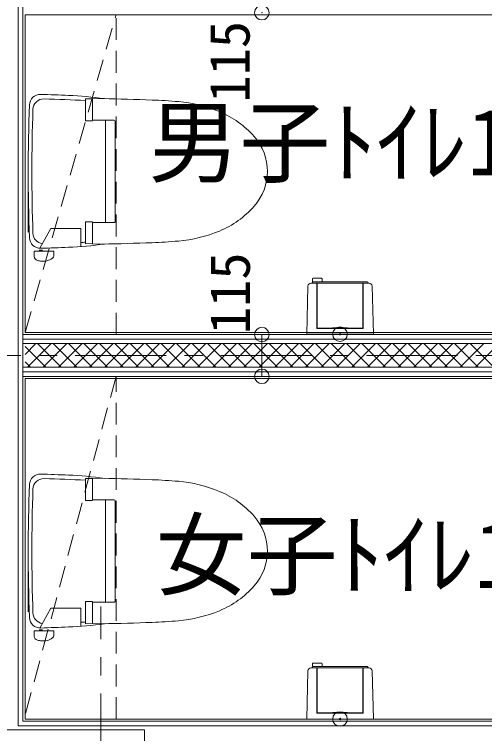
# Model space of a CAD drawing. Units: millimetres at full size, sheet at 1:50. Extents: x -17874 to 19699, y -20565 to 13459.
# Drawn here: x -8610 to -7319, y -3304 to -1326 of the extents above; entities that cross this region are included whole.
import ezdxf
from ezdxf.enums import TextEntityAlignment as Align

# ---------------------------------------------------------------- set-up
doc = ezdxf.new("R2010")
doc.units = ezdxf.units.MM
doc.header["$LTSCALE"] = 50
doc.header["$PDMODE"] = 32
doc.header["$PDSIZE"] = 40
doc.linetypes.add('CHAIN1', pattern=[8, 5, -1, 1, -1])
doc.linetypes.add('DASHED1', pattern=[1.8, 1.2, -0.6])
for name, color, linetype, lineweight in [('1-1_表（文字_固定）', 4, 'CHAIN1', 9), ('1-2', 3, 'Continuous', 18), ('1-3', 7, 'Continuous', 13), ('1-5_建具姿図', 3, 'Continuous', 13), ('1-6', 7, 'Continuous', 13), ('1-8', 134, 'Continuous', 5), ('1-C', 4, 'Continuous', 9), ('1-D_寸法', 6, 'Continuous', 9)]:
    doc.layers.add(name, color=color, linetype=linetype, lineweight=lineweight)
doc.styles.add('ＭＳ ゴシック', font='')
doc.styles.get('ＭＳ ゴシック').set_extended_font_data('MS Gothic')

msp = doc.modelspace()

# ---------------------------------------------------------------- linework, layer by layer
at = {"layer": '1-1_表（文字_固定）'}
for p, q in [((-6593.07, -2264.31), (-14346.42, -2264.31)), ((-8373.07, -9444.31), (-8373.07, -2954.47))]:
    msp.add_line(p, q, dxfattribs=at)
at = {"layer": '1-2'}
for p, q in [((-8581.07, -2200.81), (-8581.07, -1327.81)), ((-6535.57, -1327.81), (-8581.07, -1327.81)), ((-6656.57, -2200.81), (-8581.07, -2200.81)), ((-8581.07, -3264.31), (-8581.07, -2327.81)), ((-6656.57, -2327.81), (-8581.07, -2327.81)), ((-8581.07, -3264.31), (-8243.07, -3264.31)), ((-8243.07, -3264.31), (-4568.9, -3264.31))]:
    msp.add_line(p, q, dxfattribs=at)
at = {"layer": '1-2', "color": 7, "lineweight": 13}
msp.add_line((-7930.53, -2206.81), (-7930.53, -2321.81), dxfattribs=at)
at = {"layer": '1-3', "color": 4, "lineweight": 9}
for p, q in [((-8599.57, -3282.81), (-8599.57, 1665.69)), ((-8587.07, -3270.31), (-8587.07, 1665.69)), ((-8599.57, -3282.81), (-6593.07, -3282.81)), ((-8587.07, -3270.31), (-6593.07, -3270.31))]:
    msp.add_line(p, q, dxfattribs=at)
at = {"layer": '1-3'}
for p in [(-8673.07, -3294.31), (-8253.07, -3474.31)]:
    msp.add_line(p, (-8253.07, -3294.31), dxfattribs=at)
at = {"layer": '1-6', "color": 2}
for p in [(-7930.53, -1321.81), (-7930.53, -2206.81), (-7930.53, -2321.81)]:
    msp.add_point(p, dxfattribs=at)
at = {"layer": '1-8', "color": 4, "lineweight": 9}
for p, q in [((-6650.57, -2206.81), (-8587.07, -2206.81)), ((-6638.07, -2219.31), (-8587.07, -2219.31)), ((-6625.57, -2231.81), (-8587.07, -2231.81)), ((-6625.57, -2296.81), (-8587.07, -2296.81)), ((-6638.07, -2309.31), (-8587.07, -2309.31)), ((-6650.57, -2321.81), (-8587.07, -2321.81))]:
    msp.add_line(p, q, dxfattribs=at)
at = {"layer": '1-8'}
for p, q in [((-8581.07, -2261.53), (-8551.35, -2231.81)), ((-8573.92, -2296.81), (-8508.92, -2231.81)), ((-8546.49, -2231.81), (-8481.49, -2296.81)), ((-8531.5, -2296.81), (-8466.5, -2231.81)), ((-8504.07, -2231.81), (-8439.07, -2296.81)), ((-8489.07, -2296.81), (-8424.07, -2231.81)), ((-8461.64, -2231.81), (-8396.64, -2296.81)), ((-8446.64, -2296.81), (-8381.64, -2231.81)), ((-8419.21, -2231.81), (-8354.21, -2296.81)), ((-8404.22, -2296.81), (-8339.22, -2231.81)), ((-8376.79, -2231.81), (-8311.79, -2296.81)), ((-8361.79, -2296.81), (-8296.79, -2231.81)), ((-8334.36, -2231.81), (-8269.36, -2296.81)), ((-8319.37, -2296.81), (-8254.37, -2231.81)), ((-8291.93, -2231.81), (-8226.93, -2296.81)), ((-8276.94, -2296.81), (-8211.94, -2231.81)), ((-8249.51, -2231.81), (-8184.51, -2296.81)), ((-8234.51, -2296.81), (-8169.51, -2231.81)), ((-8207.08, -2231.81), (-8142.08, -2296.81)), ((-8192.09, -2296.81), (-8127.09, -2231.81)), ((-8164.65, -2231.81), (-8099.65, -2296.81)), ((-8149.66, -2296.81), (-8084.66, -2231.81)), ((-8122.23, -2231.81), (-8057.23, -2296.81)), ((-8107.23, -2296.81), (-8042.23, -2231.81)), ((-8079.8, -2231.81), (-8014.8, -2296.81)), ((-8064.81, -2296.81), (-7999.81, -2231.81)), ((-8037.38, -2231.81), (-7972.38, -2296.81)), ((-8022.38, -2296.81), (-7957.38, -2231.81)), ((-7994.95, -2231.81), (-7929.95, -2296.81)), ((-7979.95, -2296.81), (-7914.95, -2231.81)), ((-7952.52, -2231.81), (-7887.52, -2296.81)), ((-7937.53, -2296.81), (-7872.53, -2231.81)), ((-7910.1, -2231.81), (-7845.1, -2296.81)), ((-7895.1, -2296.81), (-7830.1, -2231.81)), ((-7867.67, -2231.81), (-7802.67, -2296.81)), ((-7852.67, -2296.81), (-7787.67, -2231.81)), ((-7825.24, -2231.81), (-7760.24, -2296.81)), ((-7810.25, -2296.81), (-7745.25, -2231.81)), ((-7782.82, -2231.81), (-7717.82, -2296.81)), ((-7767.82, -2296.81), (-7702.82, -2231.81)), ((-7740.39, -2231.81), (-7675.39, -2296.81)), ((-7725.4, -2296.81), (-7660.4, -2231.81)), ((-7697.96, -2231.81), (-7632.96, -2296.81)), ((-7682.97, -2296.81), (-7617.97, -2231.81)), ((-7655.54, -2231.81), (-7590.54, -2296.81)), ((-7640.54, -2296.81), (-7575.54, -2231.81)), ((-7613.11, -2231.81), (-7548.11, -2296.81)), ((-7598.12, -2296.81), (-7533.12, -2231.81)), ((-7570.68, -2231.81), (-7505.68, -2296.81)), ((-7555.69, -2296.81), (-7490.69, -2231.81)), ((-7528.26, -2231.81), (-7463.26, -2296.81)), ((-7513.26, -2296.81), (-7448.26, -2231.81)), ((-7485.83, -2231.81), (-7420.83, -2296.81)), ((-7470.84, -2296.81), (-7405.84, -2231.81)), ((-7443.41, -2231.81), (-7378.41, -2296.81)), ((-7428.41, -2296.81), (-7363.41, -2231.81)), ((-7400.98, -2231.81), (-7335.98, -2296.81)), ((-7385.98, -2296.81), (-7320.98, -2231.81)), ((-7358.55, -2231.81), (-7293.55, -2296.81)), ((-7343.56, -2296.81), (-7278.56, -2231.81)), ((-8581.07, -2239.65), (-8523.92, -2296.81)), ((-8581.07, -2282.08), (-8566.34, -2296.81))]:
    msp.add_line(p, q, dxfattribs=at)
at = {"layer": '1-C', "linetype": 'DASHED1'}
for p in [(-8581.07, -2200.81), (-8331.07, -2206.81)]:
    msp.add_line(p, (-8331.07, -1327.81), dxfattribs=at)
msp.add_lwpolyline([(-8331.07, -3264.31), (-8331.07, -2321.81), (-8583.45, -3263.68)], dxfattribs=at)
at = {"layer": '1-D_寸法'}
for p, q in [((-8414.82, -1558.43), (-8395.96, -1558.81)), ((-8414.82, -1558.43), (-8414.82, -1619.42)), ((-8367.32, -1558.05), (-8395.82, -1558.56)), ((-8395.82, -1559.51), (-8395.82, -1617.06)), ((-8414.82, -1619.42), (-8395.82, -1619.42)), ((-8395.82, -1617.06), (-8336.32, -1617.06)), ((-8359.72, -1896.53), (-8359.72, -1619.42)), ((-8333.32, -1895.06), (-8333.32, -1621.07)), ((-8572.31, -1758.06), (-8572.31, -1924.99)), ((-8414.82, -1896.7), (-8395.82, -1896.7)), ((-8414.82, -1957.8), (-8414.82, -1896.7)), ((-8509.82, -1914.86), (-8540.33, -1969.76)), ((-8427.82, -1914.86), (-8509.82, -1914.86)), ((-8427.82, -1914.86), (-8427.82, -1964.97)), ((-8395.82, -1899.05), (-8336.32, -1899.05)), ((-8395.82, -1956.6), (-8395.82, -1899.05)), ((-8414.82, -1957.8), (-8395.46, -1956.76)), ((-8367.32, -1958.06), (-8395.82, -1957.56)), ((-8555.87, -1977.61), (-8555.74, -1991.71)), ((-8555.87, -1977.61), (-8502.31, -1977.61)), ((-8532.82, -1975.11), (-8541.82, -1975.11)), ((-8502.41, -1990.58), (-8502.29, -1977.61)), ((-7791.72, -2062.01), (-7791.72, -2054.01)), ((-7789.72, -2052.01), (-7766.72, -2052.01)), ((-7764.72, -2054.01), (-7764.72, -2062.01)), ((-7807.22, -2206.01), (-7803.75, -2073.79)), ((-7795.26, -2065.51), (-7791.72, -2065.51)), ((-7790.72, -2062.01), (-7791.72, -2063.01)), ((-7790.72, -2062.01), (-7791.72, -2062.01)), ((-7791.72, -2063.01), (-7791.72, -2065.51)), ((-7639.72, -2065.51), (-7791.72, -2065.51)), ((-7764.72, -2062.01), (-7790.72, -2062.01)), ((-7779.22, -2190.01), (-7779.22, -2065.51)), ((-7779.22, -2066.51), (-7778.22, -2066.51)), ((-7778.72, -2189.01), (-7778.22, -2065.51)), ((-7640.72, -2062.01), (-7764.72, -2062.01)), ((-7653.22, -2065.51), (-7652.72, -2189.01)), ((-7653.21, -2066.51), (-7652.22, -2066.51)), ((-7652.22, -2190.01), (-7652.22, -2065.51)), ((-7639.72, -2063.01), (-7640.72, -2062.01)), ((-7639.72, -2065.51), (-7639.72, -2063.01)), ((-7639.72, -2065.51), (-7636.18, -2065.51)), ((-7627.68, -2073.79), (-7624.22, -2206.01)), ((-7778.26, -2077.01), (-7779.22, -2077.01)), ((-7652.22, -2077.01), (-7653.17, -2077.01)), ((-7652.22, -2190.01), (-7779.22, -2190.01)), ((-7778.72, -2189.01), (-7738.72, -2189.01)), ((-7738.72, -2189.01), (-7736.03, -2188.11)), ((-7735.39, -2188.01), (-7696.04, -2188.01)), ((-7695.41, -2188.11), (-7692.72, -2189.01)), ((-7692.72, -2189.01), (-7652.72, -2189.01)), ((-7807.22, -2206.01), (-7767.72, -2206.01)), ((-8414.82, -2602.61), (-8395.96, -2602.99)), ((-8414.82, -2602.61), (-8414.82, -2663.59)), ((-8367.32, -2602.23), (-8395.82, -2602.74)), ((-8395.82, -2603.69), (-8395.82, -2661.24)), ((-8414.82, -2663.59), (-8395.82, -2663.59)), ((-8395.82, -2661.24), (-8336.32, -2661.24)), ((-8359.72, -2940.71), (-8359.72, -2663.59)), ((-8333.32, -2939.24), (-8333.32, -2665.25)), ((-8572.31, -2802.23), (-8572.31, -2969.16)), ((-8414.82, -2940.88), (-8395.82, -2940.88)), ((-8414.82, -3001.97), (-8414.82, -2940.88)), ((-8395.82, -2943.23), (-8336.32, -2943.23)), ((-8395.82, -3000.78), (-8395.82, -2943.23)), ((-8509.82, -2959.03), (-8540.33, -3013.94)), ((-8427.82, -2959.03), (-8509.82, -2959.03)), ((-8427.82, -2959.03), (-8427.82, -3009.15)), ((-8414.82, -3001.97), (-8395.46, -3000.94)), ((-8367.32, -3002.24), (-8395.82, -3001.73)), ((-8555.87, -3021.78), (-8555.74, -3035.89)), ((-8555.87, -3021.78), (-8502.31, -3021.78)), ((-8532.82, -3019.29), (-8541.82, -3019.29)), ((-8502.41, -3034.76), (-8502.29, -3021.78)), ((-7795.26, -3123.66), (-7791.72, -3123.66)), ((-7791.72, -3120.16), (-7791.72, -3112.16)), ((-7790.72, -3120.16), (-7791.72, -3121.16)), ((-7790.72, -3120.16), (-7791.72, -3120.16)), ((-7791.72, -3121.16), (-7791.72, -3123.66)), ((-7639.72, -3123.66), (-7791.72, -3123.66)), ((-7764.72, -3120.16), (-7790.72, -3120.16)), ((-7789.72, -3110.16), (-7766.72, -3110.16)), ((-7779.22, -3248.16), (-7779.22, -3123.66)), ((-7779.22, -3124.66), (-7778.22, -3124.66)), ((-7778.72, -3247.16), (-7778.22, -3123.66)), ((-7764.72, -3112.16), (-7764.72, -3120.16)), ((-7640.72, -3120.16), (-7764.72, -3120.16)), ((-7653.22, -3123.66), (-7652.72, -3247.16)), ((-7653.21, -3124.66), (-7652.22, -3124.66)), ((-7652.22, -3248.16), (-7652.22, -3123.66)), ((-7639.72, -3121.16), (-7640.72, -3120.16)), ((-7639.72, -3123.66), (-7639.72, -3121.16)), ((-7639.72, -3123.66), (-7636.18, -3123.66)), ((-7807.22, -3264.16), (-7803.75, -3131.93)), ((-7778.26, -3135.16), (-7779.22, -3135.16)), ((-7652.22, -3135.16), (-7653.17, -3135.16)), ((-7627.68, -3131.93), (-7624.22, -3264.16)), ((-7652.22, -3248.16), (-7779.22, -3248.16)), ((-7778.72, -3247.16), (-7738.72, -3247.16)), ((-7738.72, -3247.16), (-7736.03, -3246.26)), ((-7735.39, -3246.16), (-7696.04, -3246.16)), ((-7695.41, -3246.26), (-7692.72, -3247.16)), ((-7692.72, -3247.16), (-7652.72, -3247.16)), ((-7807.22, -3264.16), (-7767.72, -3264.16))]:
    msp.add_line(p, q, dxfattribs=at)
for points in [[(-7767.72, -2206.01), (-7763.72, -2206.01), (-7717.72, -2206.01), (-7713.72, -2206.01), (-7667.72, -2206.01), (-7663.72, -2206.01), (-7624.22, -2206.01)], [(-7767.72, -3264.16), (-7763.72, -3264.16), (-7717.72, -3264.16), (-7713.72, -3264.16), (-7667.72, -3264.16), (-7663.72, -3264.16), (-7624.22, -3264.16)]]:
    msp.add_lwpolyline(points, dxfattribs=at)
for centre in [(-7715.72, -2206.01), (-7715.72, -3264.16)]:
    msp.add_circle(centre, 2, dxfattribs=at)
for centre, radius, start, end in [((-8539, -1576.42), 30, 88.20757, 177.90552), ((-8529.43, -1588.86), 30, 88.3053, 178.04913), ((-8788.28, -9542.51), 8000, 87.66086, 88.20757), ((-8765.13, -9555.38), 8000, 87.49019, 88.3053), ((-8502.59, -2548.37), 1000, 81.97728, 87.66086), ((-8496.87, -8556.86), 7000, 87.83296, 88.93953), ((-8288.9, -3060.79), 1500, 85.06509, 87.83296), ((-3572.31, -1758.06), 5000, 177.9055, 182.09442), ((-8192.55, -1944.95), 380, 67.48087, 85.06509), ((-3562.31, -1758.06), 5000, 178.04913, 181.95232), ((-8146.59, -1834.09), 260, 41.39, 67.48087), ((-8336.32, -1620.06), 3, 359.99997, 89.99997), ((-8060.31, -1758.06), 145, 318.60992, 41.39), ((-8146.59, -1682.03), 260, 292.51907, 318.60994), ((-8336.32, -1896.05), 3, 269.99997, 359.99998), ((-8529.43, -1927.38), 30, 181.95232, 262.56409), ((-8192.55, -1571.18), 380, 274.93483, 292.51906), ((-8539, -1939.69), 30, 182.09444, 271.79237), ((-8502.59, -967.76), 1000, 272.33908, 278.02266), ((-8765.13, 6039.25), 8000, 272.41653, 272.50974), ((-8496.87, 5040.73), 7000, 271.06039, 272.16696), ((-8288.9, -455.33), 1500, 272.16698, 274.93484), ((-8788.28, 6026.39), 8000, 271.79236, 272.33907), ((-8543.75, -1991.62), 12, 180.50055, 256.02692), ((-8531.45, -1961.76), 43.62, 263.49777, 306.20985), ((-8510.41, -1990.51), 8, 306.20985, 359.50021), ((-8527.33, -1925.62), 80, 256.02692, 263.49779), ((-7789.72, -2054.01), 2, 90, 180), ((-7766.72, -2054.01), 2, 0, 90), ((-7795.26, -2074.01), 8.5, 90, 178.49963), ((-7636.18, -2074.01), 8.5, 1.50035, 90), ((-7735.39, -2190.01), 2, 90, 108.43494), ((-7696.04, -2190.01), 2, 71.56505, 90), ((-8539, -2620.6), 30, 88.20757, 177.90552), ((-8788.28, -10586.69), 8000, 87.66086, 88.20757), ((-8529.43, -2633.04), 30, 88.3053, 178.04913), ((-8765.13, -10599.56), 8000, 87.49019, 88.3053), ((-8502.59, -3592.54), 1000, 81.97728, 87.66086), ((-8496.87, -9601.04), 7000, 87.83296, 88.93953), ((-8288.9, -4104.96), 1500, 85.06509, 87.83296), ((-8192.55, -2989.13), 380, 67.48087, 85.06509), ((-3572.31, -2802.23), 5000, 177.9055, 182.09442), ((-3562.31, -2802.23), 5000, 178.04913, 181.95232), ((-8146.59, -2878.27), 260, 41.39, 67.48087), ((-8336.32, -2664.24), 3, 359.99997, 89.99997), ((-8060.31, -2802.23), 145, 318.60992, 41.39), ((-8146.59, -2726.2), 260, 292.51907, 318.60994), ((-8336.32, -2940.23), 3, 269.99997, 359.99998), ((-8192.55, -2615.36), 380, 274.93483, 292.51906), ((-8539, -2983.87), 30, 182.09444, 271.79237), ((-8529.43, -2971.56), 30, 181.95232, 262.56409), ((-8502.59, -2011.94), 1000, 272.33908, 278.02266), ((-8765.13, 4995.08), 8000, 272.41653, 272.50974), ((-8496.87, 3996.56), 7000, 271.06039, 272.16696), ((-8288.9, -1499.5), 1500, 272.16698, 274.93484), ((-8788.28, 4982.22), 8000, 271.79236, 272.33907), ((-8543.75, -3035.79), 12, 180.50055, 256.02692), ((-8531.45, -3005.94), 43.62, 263.49777, 306.20985), ((-8510.41, -3034.69), 8, 306.20985, 359.50021), ((-8527.33, -2969.79), 80, 256.02692, 263.49779), ((-7795.26, -3132.16), 8.5, 90, 178.49963), ((-7789.72, -3112.16), 2, 90, 180), ((-7766.72, -3112.16), 2, 0, 90), ((-7636.18, -3132.16), 8.5, 1.50035, 90), ((-7735.39, -3248.16), 2, 90, 108.43494), ((-7696.04, -3248.16), 2, 71.56505, 90)]:
    msp.add_arc(centre, radius, start, end, dxfattribs=at)
for p in [(-7715.72, -2206.01), (-7715.72, -3264.16)]:
    msp.add_point(p, dxfattribs=at)

# ---------------------------------------------------------------- texts
at = {"layer": '1-5_建具姿図', "style": 'ＭＳ ゴシック'}
for s, p in [('男子ﾄｲﾚ1', (-8241.89, -1824.44)), ('女子ﾄｲﾚ1', (-8222.16, -2958.85))]:
    msp.add_text(s, height=183.3, dxfattribs=at).set_placement(p, align=Align.BOTTOM_LEFT)
at = {"layer": '1-6', "style": 'ＭＳ ゴシック'}
for p in [(-7931.1, -1568.94), (-7930.37, -2205.53)]:
    msp.add_text('115', height=110, rotation=90, dxfattribs=at).set_placement(p, align=Align.BOTTOM_LEFT)

doc.saveas('drawing.dxf')
